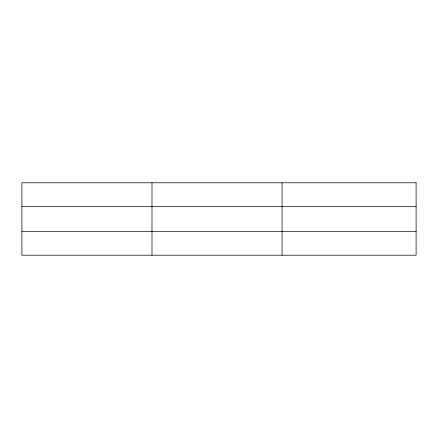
<?xml version="1.0" encoding="UTF-8"?>
<svg xmlns="http://www.w3.org/2000/svg" width="438" height="438" viewBox="0 0 438 438"><rect width="100%" height="100%" fill="white"/><g stroke="black" fill="none" stroke-linecap="round" stroke-linejoin="round"><path stroke-width="0.66" d="M151.986 255.212L151.986 182.788M282.072 255.212L282.072 182.788M21.9 206.687L416.1 206.687M21.9 231.313L416.1 231.313M416.1 182.788L416.1 255.212L21.9 255.212L21.9 182.788L416.1 182.788"/></g></svg>
